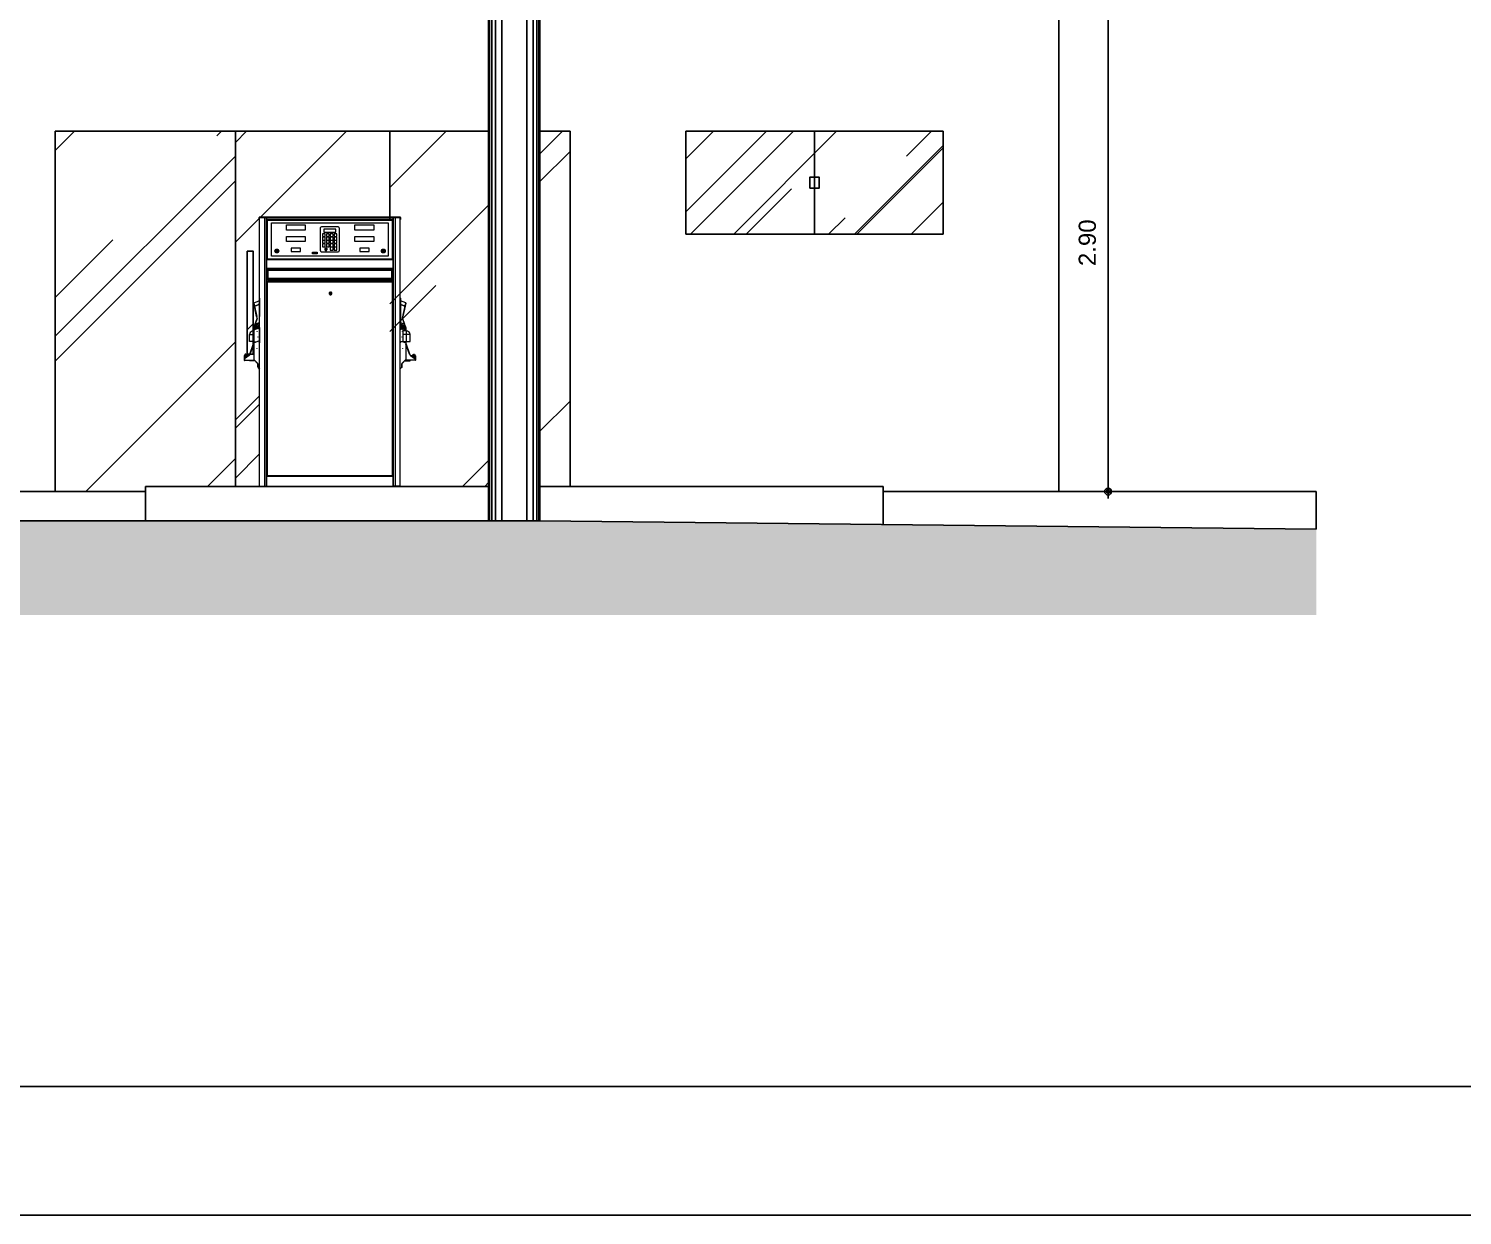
# Model space of a CAD drawing. Header units: millimetres. Extents: x 1111 to 1333, y -447 to -319.
# Drawn here: x 1209.1 to 1217.45, y -447 to -440.09 of the extents above; entities that cross this region are included whole.
import ezdxf

# ---------------------------------------------------------------- set-up
doc = ezdxf.new("R2010")
doc.units = ezdxf.units.MM
doc.header["$PDMODE"] = 35
for name, color, linetype in [('ARQ-ALVENARIA', 4, 'Continuous'), ('ARQ-ESTRUTURA', 6, 'Continuous'), ('ARQ-HACHURA', 253, 'Continuous'), ('ARQ-PENA-01', 1, 'Continuous'), ('ARQ-PENA-02', 2, 'Continuous'), ('ARQ-PENA-03', 3, 'Continuous'), ('ARQ-PENA-FINA-CINZA', 8, 'Continuous'), ('ARQ-TEXTO4', 4, 'Continuous'), ('CERCAD-1', 1, 'Continuous'), ('CERCAD-2', 7, 'Continuous'), ('COTAS', 1, 'Continuous')]:
    doc.layers.add(name, color=color, linetype=linetype)
doc.styles.add('CARIMBO_DADOS', font='arial.ttf', dxfattribs={"height": 0.1})
doc.dimstyles.new('COTAS_EXTERNAS', dxfattribs={"dimtxt": 0.1, "dimasz": 0.01, "dimexe": 0, "dimexo": 0, "dimgap": 0.07, "dimtad": 1, "dimzin": 5, "dimdsep": 46, "dimtxsty": 'CARIMBO_DADOS', "dimblk1": 'CIRCULOS', "dimblk2": 'CIRCULOS', "dimsah": 1, "dimcen": 0, "dimse1": 1, "dimse2": 1, "dimclrd": 8, "dimclre": 8, "dimclrt": 230, "dimadec": 0, "dimazin": 0, "dimtfac": 100, "dimtix": 1, "dimtmove": 2, "dimatfit": 3, "dimldrblk": 'CIRCULOS', "dimfxl": 0, "dimtolj": 1, "dimtzin": 5, "dimarcsym": 0})

# ---------------------------------------------------------------- blocks, each defined once
blk = doc.blocks.new('BOMBA FRONTAL')
at = {"layer": 'ARQ-TEXTO4', "lineweight": 5}
for p, q in [((808.1669, 418.0364), (807.3446, 418.0364)), ((807.3446, 418.0364), (807.3446, 418.0348)), ((807.3446, 418.0348), (807.3858, 418.0348)), ((807.3446, 418.0342), (807.3452, 418.0348)), ((807.3446, 418.0251), (807.3446, 418.0342)), ((807.3462, 418.0342), (807.3446, 418.0342)), ((807.3462, 418.0251), (807.3446, 418.0251)), ((807.3446, 418.0251), (807.3462, 418.0235)), ((807.3452, 418.0348), (807.3462, 418.0342)), ((807.3462, 416.4684), (807.3462, 418.0348)), ((807.3746, 418.0364), (807.3746, 418.0348)), ((807.3762, 416.4689), (807.3762, 418.0348)), ((807.3848, 418.0364), (807.3848, 418.0342)), ((807.3848, 418.0342), (807.3858, 418.0342)), ((807.3853, 418.0348), (807.3853, 416.4689)), ((807.3858, 418.0348), (807.3858, 418.0235)), ((807.3858, 418.0342), (808.1257, 418.0342)), ((807.3858, 418.0251), (808.1257, 418.0251)), ((807.3858, 418.0235), (808.1257, 418.0235)), ((807.3858, 418.0235), (807.3858, 417.6777)), ((807.3858, 418.0139), (807.388, 418.0139)), ((807.388, 417.7971), (807.388, 418.0214)), ((807.388, 418.0214), (808.1235, 418.0214)), ((807.3901, 418.0235), (807.3901, 418.0214)), ((807.3901, 418.0214), (807.3901, 417.7923)), ((807.3901, 418.0193), (808.1214, 418.0193)), ((807.3939, 418.0235), (807.3939, 418.0214)), ((807.4105, 418.0235), (807.4105, 418.0214)), ((807.411, 418.0214), (807.411, 418.0235)), ((808.1005, 418.023), (807.411, 418.023)), ((807.4164, 418.0032), (808.0962, 418.0032)), ((807.4164, 417.8099), (807.4164, 418.0032)), ((808.0962, 418.0032), (808.0962, 417.8099)), ((808.1005, 418.0214), (808.1005, 418.0235)), ((808.101, 418.0214), (808.101, 418.0235)), ((808.1176, 418.0214), (808.1176, 418.0235)), ((808.1214, 417.7923), (808.1214, 418.0214)), ((808.1219, 418.0214), (808.1219, 418.0235)), ((808.1235, 418.0214), (808.1235, 417.7971)), ((808.1257, 416.4673), (808.1257, 418.0348)), ((808.1257, 418.0348), (808.1267, 418.0348)), ((808.1257, 418.0342), (808.1267, 418.0342)), ((808.1262, 416.4689), (808.1262, 418.0342)), ((808.1267, 418.0342), (808.1267, 418.0364)), ((808.1267, 418.0348), (808.1669, 418.0348)), ((808.1358, 418.0348), (808.1358, 416.4689)), ((808.1369, 418.0364), (808.1369, 418.0348)), ((808.1664, 418.0348), (808.1658, 418.0342)), ((808.1658, 416.4684), (808.1658, 418.0348)), ((808.1658, 418.0342), (808.1669, 418.0342)), ((808.1658, 418.0235), (808.1669, 418.0251)), ((808.1669, 418.0251), (808.1658, 418.0251)), ((808.1669, 418.0219), (808.1658, 418.0219)), ((808.1669, 418.0342), (808.1664, 418.0348)), ((808.1669, 418.0348), (808.1669, 418.0364)), ((808.1669, 418.0342), (808.1669, 418.0219)), ((808.0962, 417.8099), (807.4164, 417.8099)), ((807.441, 417.8415), (807.4404, 417.8405)), ((807.4404, 417.8405), (807.4404, 417.8367)), ((807.4404, 417.8367), (807.441, 417.8356)), ((807.4415, 417.8426), (807.441, 417.8415)), ((807.441, 417.8356), (807.442, 417.8346)), ((807.4426, 417.8437), (807.4415, 417.8426)), ((807.442, 417.8367), (807.4442, 417.8405)), ((807.4517, 417.8367), (807.442, 417.8367)), ((807.442, 417.8346), (807.4426, 417.834)), ((807.4431, 417.8447), (807.4426, 417.8437)), ((807.4426, 417.834), (807.4437, 417.8335)), ((807.4442, 417.8453), (807.4431, 417.8447)), ((807.4437, 417.8335), (807.4453, 417.833)), ((807.4458, 417.8453), (807.4442, 417.8453)), ((807.4442, 417.8405), (807.4469, 417.8442)), ((807.4453, 417.833), (807.4463, 417.8324)), ((807.4469, 417.8458), (807.4458, 417.8453)), ((807.4463, 417.8324), (807.4474, 417.8324)), ((807.4479, 417.8453), (807.4469, 417.8458)), ((807.4469, 417.8442), (807.4495, 417.8405)), ((807.4474, 417.8324), (807.4485, 417.833)), ((807.449, 417.8453), (807.4479, 417.8453)), ((807.4485, 417.833), (807.4501, 417.8335)), ((807.4506, 417.8447), (807.449, 417.8453)), ((807.4495, 417.8405), (807.4517, 417.8367)), ((807.4501, 417.8335), (807.4506, 417.834)), ((807.4511, 417.8437), (807.4506, 417.8447)), ((807.4506, 417.834), (807.4517, 417.8346)), ((807.4522, 417.8426), (807.4511, 417.8437)), ((807.4517, 417.8346), (807.4528, 417.8356)), ((807.4528, 417.8415), (807.4522, 417.8426)), ((807.4533, 417.8405), (807.4528, 417.8415)), ((807.4528, 417.8367), (807.4533, 417.8383)), ((807.4528, 417.8356), (807.4528, 417.8367)), ((807.4533, 417.8383), (807.4533, 417.8405)), ((808.0614, 417.8415), (808.0609, 417.8405)), ((808.0609, 417.8405), (808.0609, 417.8383)), ((808.0609, 417.8383), (808.0614, 417.8367)), ((808.062, 417.8426), (808.0614, 417.8415)), ((808.0614, 417.8367), (808.062, 417.8356)), ((808.063, 417.8437), (808.062, 417.8426)), ((808.062, 417.8356), (808.0625, 417.8346)), ((808.0625, 417.8367), (808.0646, 417.8405)), ((808.0721, 417.8367), (808.0625, 417.8367)), ((808.0625, 417.8346), (808.0636, 417.834)), ((808.0636, 417.8447), (808.063, 417.8437)), ((808.0652, 417.8453), (808.0636, 417.8447)), ((808.0636, 417.834), (808.0641, 417.8335)), ((808.0641, 417.8335), (808.0657, 417.833)), ((808.0646, 417.8405), (808.0673, 417.8442)), ((808.0662, 417.8453), (808.0652, 417.8453)), ((808.0657, 417.833), (808.0668, 417.8324)), ((808.0673, 417.8458), (808.0662, 417.8453)), ((808.0668, 417.8324), (808.0679, 417.8324)), ((808.0684, 417.8453), (808.0673, 417.8458)), ((808.0673, 417.8442), (808.07, 417.8405)), ((808.0679, 417.8324), (808.0695, 417.833)), ((808.07, 417.8453), (808.0684, 417.8453)), ((808.0695, 417.833), (808.0705, 417.8335)), ((808.0711, 417.8447), (808.07, 417.8453)), ((808.07, 417.8405), (808.0721, 417.8367)), ((808.0705, 417.8335), (808.0716, 417.834)), ((808.0716, 417.8437), (808.0711, 417.8447)), ((808.0727, 417.8426), (808.0716, 417.8437)), ((808.0716, 417.834), (808.0721, 417.8346)), ((808.0721, 417.8346), (808.0732, 417.8356)), ((808.0732, 417.8415), (808.0727, 417.8426)), ((808.0737, 417.8405), (808.0732, 417.8415)), ((808.0732, 417.8356), (808.0737, 417.8367)), ((808.0737, 417.8367), (808.0737, 417.8405)), ((807.388, 417.7987), (807.3858, 417.7987)), ((807.388, 417.7939), (807.3858, 417.7939)), ((808.1257, 417.7901), (807.3858, 417.7901)), ((808.1257, 417.788), (807.3858, 417.788)), ((807.3858, 417.7382), (808.1257, 417.7382)), ((807.3858, 417.7361), (808.1257, 417.7361)), ((807.3949, 417.7291), (807.3858, 417.7291)), ((807.388, 417.7923), (807.388, 417.795)), ((808.1235, 417.7923), (807.388, 417.7923)), ((807.3901, 417.7944), (808.1214, 417.7944)), ((807.3901, 417.7923), (807.3901, 417.7901)), ((807.3901, 417.7361), (807.3901, 417.7291)), ((807.3917, 417.7291), (807.3917, 417.6777)), ((807.3939, 417.7923), (807.3939, 417.7901)), ((807.3939, 417.7361), (807.3939, 417.6713)), ((807.3949, 417.7361), (807.3949, 417.6799)), ((808.1166, 417.7302), (807.3949, 417.7302)), ((807.3949, 417.728), (808.1166, 417.728)), ((807.3949, 417.727), (808.1166, 417.727)), ((807.4105, 417.7923), (807.4105, 417.7901)), ((807.411, 417.7901), (807.411, 417.7923)), ((808.1005, 417.7923), (808.1005, 417.7901)), ((808.101, 417.7901), (808.101, 417.7923)), ((808.1166, 417.7361), (808.1166, 417.727)), ((808.1166, 417.7291), (808.1257, 417.7291)), ((808.1166, 417.727), (808.1166, 417.6713)), ((808.1176, 417.7901), (808.1176, 417.7923)), ((808.1176, 417.6713), (808.1176, 417.7361)), ((808.1198, 417.6777), (808.1198, 417.7291)), ((808.1219, 417.7901), (808.1219, 417.7923)), ((808.1219, 417.7291), (808.1219, 417.7361)), ((808.1235, 417.7987), (808.1257, 417.7987)), ((808.1235, 417.795), (808.1235, 417.7923)), ((808.1235, 417.7939), (808.1257, 417.7939)), ((807.3858, 417.6777), (807.3858, 416.4673)), ((807.3949, 417.6777), (807.3858, 417.6777)), ((807.3949, 417.6713), (807.3858, 417.6713)), ((808.1257, 417.6702), (807.3858, 417.6702)), ((808.1257, 417.6611), (807.3858, 417.6611)), ((807.3858, 417.6611), (808.1257, 417.6611)), ((807.388, 416.5273), (807.388, 417.659)), ((807.388, 417.659), (808.1235, 417.659)), ((807.3901, 417.6777), (807.3901, 417.6713)), ((807.3901, 417.6611), (807.3901, 417.659)), ((807.3901, 417.659), (807.3901, 416.5273)), ((808.1214, 417.6568), (807.3901, 417.6568)), ((807.3939, 417.6611), (807.3939, 417.659)), ((807.3949, 417.6799), (807.3949, 417.6713)), ((807.3949, 417.6799), (808.1166, 417.6799)), ((808.1166, 417.6793), (807.3949, 417.6793)), ((808.1166, 417.6766), (807.3949, 417.6766)), ((807.3949, 417.6713), (808.1166, 417.6713)), ((807.4105, 417.6611), (807.4105, 417.659)), ((807.411, 417.659), (807.411, 417.6611)), ((808.1005, 417.6611), (808.1005, 417.659)), ((808.101, 417.659), (808.101, 417.6611)), ((808.1166, 417.6777), (808.1257, 417.6777)), ((808.1166, 417.6713), (808.1257, 417.6713)), ((808.1176, 417.659), (808.1176, 417.6611)), ((808.1214, 416.5273), (808.1214, 417.659)), ((808.1219, 417.6713), (808.1219, 417.6777)), ((808.1219, 417.659), (808.1219, 417.6611)), ((808.1235, 417.659), (808.1235, 416.5273)), ((807.3441, 417.5637), (807.3446, 417.5642)), ((807.3446, 417.5642), (807.3441, 417.5637)), ((807.3441, 417.5637), (807.3441, 417.386)), ((807.3446, 417.5648), (807.3468, 417.5653)), ((807.3468, 417.5653), (807.3446, 417.5648)), ((807.3446, 417.5642), (807.3446, 417.5648)), ((807.3446, 417.5648), (807.3446, 417.5642)), ((807.3452, 417.3935), (807.3452, 417.5648)), ((807.3452, 417.5648), (807.3452, 417.4582)), ((807.7525, 417.5958), (807.752, 417.5942)), ((807.752, 417.5942), (807.752, 417.5899)), ((807.752, 417.5899), (807.7531, 417.5883)), ((807.7531, 417.5969), (807.7525, 417.5958)), ((807.7541, 417.598), (807.7531, 417.5969)), ((807.7531, 417.5883), (807.7536, 417.5872)), ((807.7536, 417.5872), (807.7547, 417.5862)), ((807.7552, 417.599), (807.7541, 417.598)), ((807.7547, 417.5947), (807.7541, 417.5937)), ((807.7541, 417.5937), (807.7541, 417.5905)), ((807.7541, 417.5905), (807.7547, 417.5894)), ((807.7552, 417.5958), (807.7547, 417.5947)), ((807.7547, 417.5894), (807.7552, 417.5889)), ((807.7547, 417.5862), (807.7563, 417.5851)), ((807.7568, 417.6001), (807.7552, 417.599)), ((807.7558, 417.5963), (807.7552, 417.5958)), ((807.7552, 417.5889), (807.7563, 417.5878)), ((807.7568, 417.5974), (807.7558, 417.5963)), ((807.7558, 417.5937), (807.7638, 417.5937)), ((807.76, 417.5894), (807.7558, 417.5937)), ((807.7563, 417.5878), (807.7574, 417.5872)), ((807.7563, 417.5851), (807.7574, 417.5846)), ((807.7584, 417.6001), (807.7568, 417.6001)), ((807.7579, 417.598), (807.7568, 417.5974)), ((807.7574, 417.5872), (807.7584, 417.5867)), ((807.7574, 417.5846), (807.7622, 417.5846)), ((807.76, 417.598), (807.7579, 417.598)), ((807.76, 417.6006), (807.7584, 417.6001)), ((807.7584, 417.5867), (807.7616, 417.5867)), ((807.7611, 417.6001), (807.76, 417.6006)), ((807.7622, 417.598), (807.76, 417.598)), ((807.7638, 417.5937), (807.76, 417.5894)), ((807.7627, 417.6001), (807.7611, 417.6001)), ((807.7616, 417.5867), (807.7627, 417.5872)), ((807.7627, 417.5974), (807.7622, 417.598)), ((807.7622, 417.5846), (807.7632, 417.5851)), ((807.7643, 417.599), (807.7627, 417.6001)), ((807.7638, 417.5963), (807.7627, 417.5974)), ((807.7627, 417.5872), (807.7632, 417.5878)), ((807.7632, 417.5878), (807.7643, 417.5889)), ((807.7632, 417.5851), (807.7649, 417.5862)), ((807.7643, 417.5958), (807.7638, 417.5963)), ((807.7654, 417.598), (807.7643, 417.599)), ((807.7649, 417.5947), (807.7643, 417.5958)), ((807.7643, 417.5889), (807.7649, 417.5894)), ((807.7654, 417.5937), (807.7649, 417.5947)), ((807.7649, 417.5894), (807.7654, 417.5905)), ((807.7649, 417.5862), (807.7659, 417.5872)), ((807.7665, 417.5969), (807.7654, 417.598)), ((807.7654, 417.5905), (807.7654, 417.5937)), ((807.7659, 417.5872), (807.767, 417.5883)), ((807.767, 417.5958), (807.7665, 417.5969)), ((807.7675, 417.5942), (807.767, 417.5958)), ((807.767, 417.5883), (807.7675, 417.5899)), ((807.7681, 417.5926), (807.7675, 417.5942)), ((807.7675, 417.591), (807.7681, 417.5926)), ((807.7675, 417.5899), (807.7675, 417.591)), ((808.1669, 417.5648), (808.1647, 417.5653)), ((808.1647, 417.5653), (808.1669, 417.5648)), ((808.1664, 417.5648), (808.1664, 417.4582)), ((808.1674, 417.5642), (808.1669, 417.5648)), ((808.1669, 417.5648), (808.1674, 417.5642)), ((808.1669, 417.3935), (808.1669, 417.5648)), ((808.1674, 417.5637), (808.1674, 417.5642)), ((808.1674, 417.5642), (808.1674, 417.5637)), ((808.1674, 417.5637), (808.1674, 417.386)), ((807.3125, 417.5364), (807.3125, 417.5369)), ((807.3125, 417.5369), (807.313, 417.5369)), ((807.3125, 417.5364), (807.3125, 417.5369)), ((807.3125, 417.5369), (807.313, 417.5369)), ((807.3291, 417.4582), (807.3125, 417.5364)), ((807.3318, 417.447), (807.3125, 417.5364)), ((807.313, 417.5369), (807.3441, 417.5492)), ((807.313, 417.5369), (807.3435, 417.5487)), ((807.313, 417.5364), (807.313, 417.5369)), ((807.313, 417.5369), (807.313, 417.5364)), ((807.3136, 417.5353), (807.313, 417.5364)), ((807.313, 417.5364), (807.3136, 417.5353)), ((807.3136, 417.5342), (807.3136, 417.5353)), ((807.3136, 417.5353), (807.3136, 417.5342)), ((807.3173, 417.5171), (807.3136, 417.5342)), ((807.3136, 417.5342), (807.3173, 417.5171)), ((807.3173, 417.5166), (807.3168, 417.5166)), ((807.3168, 417.5166), (807.3173, 417.5166)), ((807.3173, 417.5171), (807.3435, 417.5268)), ((807.3435, 417.5268), (807.3173, 417.5171)), ((807.3323, 417.447), (807.3173, 417.5171)), ((807.3173, 417.5171), (807.3173, 417.5166)), ((807.3173, 417.5166), (807.3173, 417.5171)), ((807.3173, 417.5171), (807.3302, 417.4582)), ((807.3435, 417.5337), (807.343, 417.5337)), ((807.343, 417.5337), (807.343, 417.5332)), ((807.343, 417.5332), (807.343, 417.5241)), ((807.343, 417.5241), (807.343, 417.5235)), ((807.343, 417.5235), (807.3435, 417.5235)), ((807.3441, 417.5492), (807.3435, 417.5268)), ((807.3441, 417.5492), (807.3435, 417.5487)), ((807.3435, 417.5487), (807.3435, 417.5268)), ((807.3468, 417.5337), (807.3435, 417.5337)), ((807.3435, 417.5268), (807.3435, 417.4582)), ((807.3435, 417.5268), (807.3441, 417.5268)), ((807.3441, 417.5268), (807.3435, 417.5268)), ((807.3435, 417.5268), (807.3435, 417.4213)), ((807.3435, 417.5235), (807.3468, 417.5235)), ((807.3441, 417.5492), (807.3441, 417.5498)), ((807.3441, 417.5498), (807.3441, 417.5492)), ((807.3441, 417.5321), (807.3441, 417.5326)), ((807.3441, 417.5326), (807.3446, 417.5326)), ((807.3441, 417.5251), (807.3441, 417.5321)), ((807.3441, 417.5246), (807.3441, 417.5251)), ((807.3446, 417.5246), (807.3441, 417.5246)), ((807.3446, 417.5326), (807.3468, 417.5326)), ((807.3468, 417.5246), (807.3446, 417.5246)), ((808.1647, 417.5337), (808.168, 417.5337)), ((808.1674, 417.5326), (808.1647, 417.5326)), ((808.1647, 417.5246), (808.1674, 417.5246)), ((808.168, 417.5235), (808.1647, 417.5235)), ((808.1674, 417.5492), (808.1674, 417.5498)), ((808.1674, 417.5498), (808.1674, 417.5492)), ((808.168, 417.5487), (808.1674, 417.5492)), ((808.1674, 417.5492), (808.168, 417.5492)), ((808.1674, 417.5321), (808.1674, 417.5326)), ((808.1674, 417.5251), (808.1674, 417.5321)), ((808.168, 417.5268), (808.1674, 417.5268)), ((808.1674, 417.5268), (808.168, 417.5268)), ((808.1674, 417.5246), (808.1674, 417.5251)), ((808.1985, 417.5369), (808.168, 417.5492)), ((808.168, 417.5492), (808.168, 417.5268)), ((808.1985, 417.5369), (808.168, 417.5487)), ((808.168, 417.5268), (808.168, 417.5487)), ((808.168, 417.5337), (808.1685, 417.5337)), ((808.168, 417.5268), (808.168, 417.4582)), ((808.1942, 417.5171), (808.168, 417.5268)), ((808.168, 417.5268), (808.1942, 417.5171)), ((808.168, 417.4213), (808.168, 417.5268)), ((808.1685, 417.5235), (808.168, 417.5235)), ((808.1685, 417.5337), (808.1685, 417.5332)), ((808.1685, 417.5332), (808.1685, 417.5241)), ((808.1685, 417.5241), (808.1685, 417.5235)), ((808.1792, 417.447), (808.1942, 417.5171)), ((808.1797, 417.447), (808.199, 417.5364)), ((808.1942, 417.5171), (808.1819, 417.4582)), ((808.1824, 417.4582), (808.199, 417.5364)), ((808.1942, 417.5171), (808.1979, 417.5342)), ((808.1979, 417.5342), (808.1942, 417.5171)), ((808.1942, 417.5171), (808.1942, 417.5166)), ((808.1942, 417.5166), (808.1942, 417.5171)), ((808.1942, 417.5166), (808.1947, 417.5166)), ((808.1947, 417.5166), (808.1942, 417.5166)), ((808.1979, 417.5353), (808.1985, 417.5364)), ((808.1985, 417.5364), (808.1979, 417.5353)), ((808.1979, 417.5342), (808.1979, 417.5353)), ((808.1979, 417.5353), (808.1979, 417.5342)), ((808.1985, 417.5364), (808.1985, 417.5369)), ((808.199, 417.5369), (808.1985, 417.5369)), ((808.199, 417.5369), (808.1985, 417.5369)), ((808.1985, 417.5369), (808.1985, 417.5364)), ((808.199, 417.5364), (808.199, 417.5369)), ((808.199, 417.5364), (808.199, 417.5369)), ((807.312, 417.3924), (807.3318, 417.4465)), ((807.3435, 417.4036), (807.313, 417.3919)), ((807.313, 417.3854), (807.3435, 417.3972)), ((807.3141, 417.3967), (807.3435, 417.4079)), ((807.3168, 417.4036), (807.3141, 417.3967)), ((807.3435, 417.4138), (807.3168, 417.4036)), ((807.3195, 417.4117), (807.3168, 417.4036)), ((807.3195, 417.4122), (807.3195, 417.4127)), ((807.3195, 417.4127), (807.32, 417.4127)), ((807.32, 417.4127), (807.3195, 417.4122)), ((807.3195, 417.4122), (807.3195, 417.4117)), ((807.3435, 417.4213), (807.32, 417.4127)), ((807.3205, 417.4133), (807.32, 417.4138)), ((807.32, 417.4127), (807.3205, 417.4133)), ((807.32, 417.4127), (807.3205, 417.4127)), ((807.3323, 417.4465), (807.3205, 417.4133)), ((807.3205, 417.4133), (807.3435, 417.4213)), ((807.3323, 417.447), (807.3318, 417.447)), ((807.3318, 417.4465), (807.3318, 417.447)), ((807.3318, 417.4465), (807.3323, 417.4465)), ((807.3323, 417.4465), (807.3323, 417.447)), ((807.343, 417.3929), (807.3435, 417.3929)), ((807.3435, 417.3929), (807.343, 417.3929)), ((807.343, 417.3929), (807.3435, 417.3929)), ((807.3435, 417.4213), (807.3435, 417.4138)), ((807.3435, 417.4079), (807.3435, 417.4138)), ((807.3435, 417.4138), (807.3441, 417.4138)), ((807.3435, 417.4036), (807.3435, 417.4079)), ((807.3435, 417.4079), (807.3441, 417.4079)), ((807.3435, 417.3972), (807.3435, 417.4036)), ((807.3441, 417.4031), (807.3435, 417.4036)), ((807.3435, 417.3919), (807.3435, 417.3972)), ((807.3435, 417.3972), (807.3441, 417.3967)), ((807.3441, 417.3929), (807.3435, 417.3929)), ((807.3435, 417.3929), (807.3441, 417.3929)), ((807.3435, 417.3929), (807.3441, 417.3929)), ((807.3441, 417.3929), (807.3435, 417.3929)), ((807.3435, 417.3929), (807.3441, 417.3929)), ((807.3441, 417.3961), (807.3468, 417.3961)), ((807.3441, 417.394), (807.3441, 417.3935)), ((807.3441, 417.3935), (807.3452, 417.3935)), ((807.3468, 417.3929), (807.3452, 417.3935)), ((807.3452, 417.3935), (807.3452, 417.3801)), ((808.1674, 417.3961), (808.1647, 417.3961)), ((808.1647, 417.3929), (808.1669, 417.3935)), ((808.1674, 417.3935), (808.1669, 417.3935)), ((808.1669, 417.3935), (808.1669, 417.3801)), ((808.168, 417.4138), (808.1674, 417.4138)), ((808.168, 417.4079), (808.1674, 417.4079)), ((808.1674, 417.4031), (808.168, 417.4036)), ((808.1674, 417.3967), (808.1685, 417.3972)), ((808.1674, 417.394), (808.1674, 417.3935)), ((808.1915, 417.4127), (808.168, 417.4213)), ((808.191, 417.4133), (808.168, 417.4213)), ((808.168, 417.4213), (808.168, 417.4138)), ((808.168, 417.4138), (808.1947, 417.4036)), ((808.168, 417.4079), (808.168, 417.4138)), ((808.1974, 417.3967), (808.168, 417.4079)), ((808.168, 417.4036), (808.168, 417.4079)), ((808.1685, 417.3972), (808.168, 417.4036)), ((808.168, 417.4036), (808.199, 417.3919)), ((808.1685, 417.3972), (808.168, 417.3919)), ((808.1685, 417.3929), (808.168, 417.3929)), ((808.168, 417.3929), (808.1685, 417.3929)), ((808.1685, 417.3929), (808.168, 417.3929)), ((808.168, 417.3929), (808.1685, 417.3929)), ((808.168, 417.3929), (808.1685, 417.3929)), ((808.1685, 417.3929), (808.168, 417.3929)), ((808.168, 417.3929), (808.1685, 417.3929)), ((808.1685, 417.3929), (808.168, 417.3929)), ((808.1985, 417.3854), (808.1685, 417.3972)), ((808.1685, 417.3929), (808.169, 417.3929)), ((808.1792, 417.4465), (808.1792, 417.447)), ((808.1792, 417.447), (808.1797, 417.447)), ((808.1797, 417.4465), (808.1792, 417.4465)), ((808.1792, 417.4465), (808.191, 417.4133)), ((808.1797, 417.447), (808.1797, 417.4465)), ((808.1995, 417.3924), (808.1797, 417.4465)), ((808.191, 417.4133), (808.1915, 417.4138)), ((808.1915, 417.4127), (808.191, 417.4133)), ((808.1915, 417.4138), (808.192, 417.4138)), ((808.192, 417.4127), (808.1915, 417.4127)), ((808.192, 417.4127), (808.1915, 417.4127)), ((808.192, 417.4122), (808.192, 417.4127)), ((808.192, 417.4117), (808.192, 417.4127)), ((808.192, 417.4127), (808.1926, 417.4127)), ((808.1947, 417.4036), (808.192, 417.4117)), ((808.1947, 417.4036), (808.1974, 417.3967)), ((807.2889, 417.3587), (807.2879, 417.3517)), ((807.2879, 417.3126), (807.2879, 417.3517)), ((807.2879, 417.3517), (807.312, 417.3517)), ((807.312, 417.3126), (807.2879, 417.3126)), ((807.2922, 417.3645), (807.2889, 417.3587)), ((807.2964, 417.3688), (807.2922, 417.3645)), ((807.3023, 417.372), (807.2964, 417.3688)), ((807.3087, 417.3731), (807.3023, 417.372)), ((807.3087, 417.3126), (807.3087, 417.3731)), ((807.3087, 417.3731), (807.312, 417.3731)), ((807.312, 417.3731), (807.312, 417.2066)), ((807.3125, 417.3795), (807.3435, 417.3919)), ((807.3125, 417.3731), (807.3125, 417.2066)), ((807.3125, 417.3035), (807.3462, 417.3174)), ((807.313, 417.3094), (807.3205, 417.3126)), ((807.3323, 417.3715), (807.3318, 417.3715)), ((807.3318, 417.3715), (807.3318, 417.371)), ((807.3318, 417.371), (807.3318, 417.3704)), ((807.3318, 417.371), (807.3323, 417.371)), ((807.3318, 417.3704), (807.3323, 417.3704)), ((807.3323, 417.3704), (807.3323, 417.3715)), ((807.3366, 417.3389), (807.3361, 417.3389)), ((807.3361, 417.3389), (807.3361, 417.3383)), ((807.3361, 417.3383), (807.3361, 417.3378)), ((807.3361, 417.3378), (807.3366, 417.3378)), ((807.3366, 417.3378), (807.3366, 417.3389)), ((807.3435, 417.386), (807.3435, 417.3919)), ((807.3435, 417.3919), (807.3441, 417.3919)), ((807.3441, 417.386), (807.3435, 417.386)), ((807.3435, 417.386), (807.3452, 417.3801)), ((807.3435, 417.3126), (807.3435, 417.3105)), ((807.3435, 417.3105), (807.3441, 417.3105)), ((807.3435, 417.3105), (807.3452, 417.3041)), ((807.3441, 417.3105), (807.3441, 417.3126)), ((807.3452, 417.3801), (807.3446, 417.386)), ((807.3452, 417.3041), (807.3446, 417.3099)), ((807.3452, 417.3801), (807.3468, 417.3801)), ((807.3452, 417.3126), (807.3452, 417.3041)), ((807.3468, 417.3828), (807.3468, 417.3126)), ((808.1835, 417.3828), (808.1647, 417.3828)), ((808.1647, 417.3828), (808.1647, 417.3126)), ((808.1669, 417.3801), (808.1647, 417.3801)), ((808.1647, 417.3126), (808.2236, 417.3126)), ((808.168, 417.386), (808.1664, 417.3801)), ((808.1664, 417.3126), (808.1664, 417.3041)), ((808.168, 417.3105), (808.1664, 417.3041)), ((808.1664, 417.3041), (808.1669, 417.3099)), ((808.1669, 417.3801), (808.1669, 417.386)), ((808.168, 417.3919), (808.1674, 417.3919)), ((808.1674, 417.386), (808.168, 417.386)), ((808.1674, 417.3105), (808.1674, 417.3126)), ((808.168, 417.3105), (808.1674, 417.3105)), ((808.168, 417.386), (808.168, 417.3919)), ((808.168, 417.3919), (808.199, 417.3795)), ((808.168, 417.3126), (808.168, 417.3105)), ((808.1749, 417.3389), (808.1755, 417.3389)), ((808.1749, 417.3378), (808.1749, 417.3389)), ((808.1755, 417.3378), (808.1749, 417.3378)), ((808.1755, 417.3389), (808.176, 417.3383)), ((808.176, 417.3383), (808.1755, 417.3378)), ((808.1771, 417.3126), (808.199, 417.3035)), ((808.1792, 417.3715), (808.1797, 417.3715)), ((808.1792, 417.3704), (808.1792, 417.3715)), ((808.1797, 417.3704), (808.1792, 417.3704)), ((808.1797, 417.3715), (808.1797, 417.371)), ((808.1797, 417.371), (808.1797, 417.3704)), ((808.1797, 417.371), (808.1803, 417.371)), ((808.1835, 417.3126), (808.1835, 417.3828)), ((808.2028, 417.3731), (808.1835, 417.3731)), ((808.2236, 417.3517), (808.1835, 417.3517)), ((808.191, 417.3126), (808.1985, 417.3094)), ((808.199, 417.3126), (808.199, 417.2066)), ((808.1995, 417.3126), (808.1995, 417.2066)), ((808.2092, 417.372), (808.2028, 417.3731)), ((808.2028, 417.3126), (808.2028, 417.3731)), ((808.2151, 417.3688), (808.2092, 417.372)), ((808.2199, 417.3645), (808.2151, 417.3688)), ((808.2226, 417.3587), (808.2199, 417.3645)), ((808.2236, 417.3517), (808.2226, 417.3587)), ((808.2236, 417.3126), (808.2236, 417.3517)), ((807.2579, 417.2318), (807.2574, 417.2286)), ((807.2574, 417.2286), (807.2574, 417.2029)), ((807.2584, 417.2286), (807.2574, 417.2286)), ((807.26, 417.235), (807.2579, 417.2318)), ((807.2857, 417.2318), (807.2579, 417.212)), ((807.2595, 417.2318), (807.2584, 417.2286)), ((807.2584, 417.2125), (807.2584, 417.2286)), ((807.2863, 417.2307), (807.259, 417.2104)), ((807.2616, 417.2345), (807.2595, 417.2318)), ((807.2627, 417.2371), (807.26, 417.235)), ((807.2654, 417.2361), (807.2616, 417.2345)), ((807.2632, 417.2313), (807.2622, 417.228)), ((807.2622, 417.228), (807.2632, 417.2254)), ((807.2665, 417.2377), (807.2627, 417.2371)), ((807.2665, 417.2329), (807.2632, 417.2313)), ((807.2632, 417.2254), (807.2665, 417.2238)), ((807.2691, 417.2355), (807.2654, 417.2361)), ((807.2702, 417.2366), (807.2665, 417.2377)), ((807.2697, 417.2313), (807.2665, 417.2329)), ((807.2665, 417.2238), (807.2697, 417.2254)), ((807.2718, 417.2339), (807.2691, 417.2355)), ((807.2707, 417.228), (807.2697, 417.2313)), ((807.2697, 417.2254), (807.2707, 417.228)), ((807.2729, 417.235), (807.2702, 417.2366)), ((807.2729, 417.235), (807.2718, 417.2339)), ((807.2718, 417.2339), (807.2788, 417.227)), ((807.2798, 417.228), (807.2729, 417.235)), ((807.2857, 417.2318), (807.2884, 417.2345)), ((807.2863, 417.2313), (807.2857, 417.2318)), ((807.2895, 417.2334), (807.2863, 417.2307)), ((807.2863, 417.2307), (807.2863, 417.2313)), ((807.2884, 417.2345), (807.29, 417.2377)), ((807.2905, 417.2371), (807.2895, 417.2334)), ((807.29, 417.2377), (807.3114, 417.2998)), ((807.29, 417.2377), (807.2916, 417.2377)), ((807.2916, 417.2377), (807.312, 417.2971)), ((807.3114, 417.2998), (807.312, 417.3025)), ((807.3114, 417.2998), (807.312, 417.2998)), ((807.3312, 417.273), (807.3312, 417.2719)), ((807.3312, 417.2698), (807.3312, 417.2682)), ((807.3452, 417.3041), (807.3468, 417.3041)), ((808.1664, 417.3041), (808.1647, 417.3041)), ((808.1803, 417.273), (808.1803, 417.2719)), ((808.1803, 417.2698), (808.1803, 417.2682)), ((808.1995, 417.3025), (808.2001, 417.2998)), ((808.2001, 417.2998), (808.1995, 417.2998)), ((808.2204, 417.2377), (808.1995, 417.2971)), ((808.2215, 417.2377), (808.2001, 417.2998)), ((808.2215, 417.2377), (808.2204, 417.2377)), ((808.221, 417.2371), (808.222, 417.2334)), ((808.2236, 417.2345), (808.2215, 417.2377)), ((808.222, 417.2334), (808.2252, 417.2307)), ((808.2263, 417.2318), (808.2236, 417.2345)), ((808.2252, 417.2313), (808.2258, 417.2318)), ((808.2252, 417.2307), (808.2252, 417.2313)), ((808.2252, 417.2307), (808.2531, 417.2104)), ((808.2258, 417.2318), (808.2263, 417.2318)), ((808.2263, 417.2318), (808.2536, 417.212)), ((808.2317, 417.228), (808.2386, 417.235)), ((808.2397, 417.2339), (808.2327, 417.227)), ((808.2386, 417.235), (808.2413, 417.2366)), ((808.2386, 417.235), (808.2397, 417.2339)), ((808.2429, 417.2355), (808.2397, 417.2339)), ((808.2418, 417.2313), (808.2408, 417.228)), ((808.2408, 417.228), (808.2418, 417.2254)), ((808.2413, 417.2366), (808.245, 417.2377)), ((808.245, 417.2329), (808.2418, 417.2313)), ((808.2418, 417.2254), (808.245, 417.2238)), ((808.2461, 417.2361), (808.2429, 417.2355)), ((808.245, 417.2377), (808.2488, 417.2371)), ((808.2483, 417.2313), (808.245, 417.2329)), ((808.245, 417.2238), (808.2483, 417.2254)), ((808.2499, 417.2345), (808.2461, 417.2361)), ((808.2493, 417.228), (808.2483, 417.2313)), ((808.2483, 417.2254), (808.2493, 417.228)), ((808.2488, 417.2371), (808.2515, 417.235)), ((808.252, 417.2318), (808.2499, 417.2345)), ((808.2515, 417.235), (808.2536, 417.2318)), ((808.2531, 417.2286), (808.252, 417.2318)), ((808.2531, 417.2125), (808.2531, 417.2286)), ((808.2531, 417.2286), (808.2547, 417.2286)), ((808.2536, 417.2318), (808.2547, 417.2286)), ((808.2547, 417.2286), (808.2547, 417.2029)), ((807.2574, 417.2104), (807.2579, 417.212)), ((807.259, 417.2104), (807.2574, 417.2104)), ((807.2574, 417.2029), (807.259, 417.2029)), ((807.2574, 417.2029), (807.2574, 417.2018)), ((807.2574, 417.2018), (807.2584, 417.2018)), ((807.2579, 417.212), (807.2579, 417.2114)), ((807.2579, 417.2114), (807.2584, 417.2109)), ((807.2584, 417.2109), (807.259, 417.2104)), ((807.2584, 417.2018), (807.3146, 417.2034)), ((807.259, 417.2018), (807.2584, 417.2018)), ((807.259, 417.2104), (807.259, 417.2029)), ((807.259, 417.2029), (807.313, 417.205)), ((807.259, 417.2029), (807.259, 417.2018)), ((807.2879, 417.1997), (807.2879, 417.2029)), ((807.3184, 417.1997), (807.2879, 417.1997)), ((807.312, 417.2066), (807.3125, 417.2066)), ((807.312, 417.2066), (807.312, 417.2061)), ((807.3125, 417.2061), (807.312, 417.2061)), ((807.312, 417.2061), (807.3125, 417.2061)), ((807.312, 417.2061), (807.3361, 417.1825)), ((807.3125, 417.2066), (807.3125, 417.2061)), ((807.3125, 417.2066), (807.3361, 417.1831)), ((807.3361, 417.182), (807.3361, 417.1643)), ((807.3361, 417.1643), (807.3366, 417.1643)), ((807.3361, 417.1643), (807.3371, 417.1606)), ((807.3366, 417.1643), (807.3366, 417.182)), ((807.3366, 417.1643), (807.3371, 417.1611)), ((807.3371, 417.1611), (807.3398, 417.159)), ((807.3371, 417.1606), (807.3393, 417.1574)), ((807.3393, 417.1574), (807.3398, 417.1579)), ((807.3393, 417.1574), (807.3468, 417.151)), ((807.3468, 417.151), (807.3393, 417.1574)), ((808.1722, 417.1574), (808.1647, 417.151)), ((808.1647, 417.151), (808.1722, 417.1574)), ((808.1744, 417.1611), (808.1717, 417.159)), ((808.1722, 417.1574), (808.1717, 417.1579)), ((808.1749, 417.1606), (808.1722, 417.1574)), ((808.1749, 417.1643), (808.1744, 417.1611)), ((808.1749, 417.1643), (808.1749, 417.182)), ((808.1755, 417.1643), (808.1749, 417.1643)), ((808.1755, 417.1643), (808.1749, 417.1606)), ((808.199, 417.2066), (808.1755, 417.1831)), ((808.1755, 417.182), (808.1755, 417.1643)), ((808.1995, 417.2061), (808.176, 417.1825)), ((808.1931, 417.1997), (808.2236, 417.1997)), ((808.2531, 417.2018), (808.1969, 417.2034)), ((808.2531, 417.2029), (808.1985, 417.205)), ((808.1995, 417.2066), (808.199, 417.2066)), ((808.199, 417.2066), (808.199, 417.2061)), ((808.199, 417.2061), (808.1995, 417.2061)), ((808.1995, 417.2066), (808.1995, 417.2061)), ((808.1995, 417.2061), (808.2001, 417.2061)), ((808.2236, 417.1997), (808.2236, 417.2029)), ((808.2536, 417.2114), (808.2531, 417.2109)), ((808.2531, 417.2109), (808.2531, 417.2104)), ((808.2531, 417.2104), (808.2547, 417.2104)), ((808.2531, 417.2104), (808.2531, 417.2029)), ((808.2547, 417.2029), (808.2531, 417.2029)), ((808.2531, 417.2029), (808.2531, 417.2018)), ((808.2531, 417.2018), (808.2541, 417.2018)), ((808.2547, 417.2104), (808.2536, 417.212)), ((808.2536, 417.212), (808.2536, 417.2114)), ((808.2541, 417.2018), (808.2547, 417.2029)), ((807.3858, 416.5273), (808.1214, 416.5273)), ((807.3858, 416.5262), (808.1257, 416.5262)), ((808.1214, 416.5294), (807.3901, 416.5294)), ((808.1214, 416.5273), (808.1257, 416.5273)), ((807.3462, 416.4689), (807.3858, 416.4689)), ((807.3468, 416.4673), (808.1647, 416.4673)), ((807.3853, 416.4689), (807.3853, 416.4673)), ((807.3858, 416.4684), (808.1257, 416.4684)), ((808.1658, 416.4689), (808.1257, 416.4689)), ((808.1262, 416.4673), (808.1262, 416.4689))]:
    blk.add_line(p, q, dxfattribs=at)
at = {"layer": 'ARQ-TEXTO4', "lineweight": 9}
for p, q in [((807.5025, 417.9909), (807.6128, 417.9909)), ((807.5025, 417.9614), (807.5025, 417.9909)), ((807.6128, 417.9909), (807.6128, 417.9614)), ((807.7022, 417.9754), (807.7049, 417.9796)), ((807.7049, 417.9796), (807.7092, 417.9818)), ((807.7092, 417.9818), (807.8023, 417.9818)), ((807.8023, 417.9818), (807.8066, 417.9796)), ((807.8066, 417.9796), (807.8088, 417.9754)), ((807.9024, 417.9909), (808.0132, 417.9909)), ((807.9024, 417.9614), (807.9024, 417.9909)), ((808.0132, 417.9909), (808.0132, 417.9614)), ((807.6128, 417.9614), (807.5025, 417.9614)), ((807.5025, 417.9229), (807.6128, 417.9229)), ((807.5025, 417.8935), (807.5025, 417.9229)), ((807.6128, 417.8935), (807.5025, 417.8935)), ((807.6128, 417.9229), (807.6128, 417.8935)), ((807.7022, 417.8399), (807.7022, 417.9754)), ((807.7295, 417.939), (807.7135, 417.939)), ((807.7135, 417.939), (807.7135, 417.9229)), ((807.7135, 417.9229), (807.7295, 417.9229)), ((807.7295, 417.9197), (807.7135, 417.9197)), ((807.7135, 417.9197), (807.7135, 417.9031)), ((807.7135, 417.9031), (807.7295, 417.9031)), ((807.7295, 417.8999), (807.7135, 417.8999)), ((807.7135, 417.8999), (807.7135, 417.8838)), ((807.7911, 417.9657), (807.7204, 417.9657)), ((807.7204, 417.9657), (807.7204, 417.9481)), ((807.7204, 417.9481), (807.7911, 417.9481)), ((807.7295, 417.9229), (807.7295, 417.939)), ((807.7295, 417.9031), (807.7295, 417.9197)), ((807.7295, 417.8838), (807.7295, 417.8999)), ((807.752, 417.939), (807.7359, 417.939)), ((807.7359, 417.939), (807.7359, 417.9229)), ((807.7359, 417.9229), (807.752, 417.9229)), ((807.752, 417.9197), (807.7359, 417.9197)), ((807.7359, 417.9197), (807.7359, 417.9031)), ((807.7359, 417.9031), (807.752, 417.9031)), ((807.752, 417.8999), (807.7359, 417.8999)), ((807.7359, 417.8999), (807.7359, 417.8838)), ((807.752, 417.9229), (807.752, 417.939)), ((807.752, 417.9031), (807.752, 417.9197)), ((807.752, 417.8838), (807.752, 417.8999)), ((807.7745, 417.939), (807.7584, 417.939)), ((807.7584, 417.939), (807.7584, 417.9229)), ((807.7584, 417.9229), (807.7745, 417.9229)), ((807.7745, 417.9197), (807.7584, 417.9197)), ((807.7584, 417.9197), (807.7584, 417.9031)), ((807.7584, 417.9031), (807.7745, 417.9031)), ((807.7745, 417.8999), (807.7584, 417.8999)), ((807.7584, 417.8999), (807.7584, 417.8838)), ((807.7745, 417.9229), (807.7745, 417.939)), ((807.7745, 417.9031), (807.7745, 417.9197)), ((807.7745, 417.8838), (807.7745, 417.8999)), ((807.797, 417.939), (807.7809, 417.939)), ((807.7809, 417.939), (807.7809, 417.9229)), ((807.7809, 417.9229), (807.797, 417.9229)), ((807.797, 417.9197), (807.7809, 417.9197)), ((807.7809, 417.9197), (807.7809, 417.9031)), ((807.7809, 417.9031), (807.797, 417.9031)), ((807.797, 417.8999), (807.7809, 417.8999)), ((807.7809, 417.8999), (807.7809, 417.8838)), ((807.7911, 417.9481), (807.7911, 417.9657)), ((807.797, 417.9229), (807.797, 417.939)), ((807.797, 417.9031), (807.797, 417.9197)), ((807.797, 417.8838), (807.797, 417.8999)), ((807.8088, 417.9754), (807.8093, 417.9743)), ((807.8093, 417.9743), (807.8093, 417.8399)), ((808.0132, 417.9614), (807.9024, 417.9614)), ((807.9024, 417.9229), (808.0132, 417.9229)), ((807.9024, 417.8935), (807.9024, 417.9229)), ((808.0132, 417.8935), (807.9024, 417.8935)), ((808.0132, 417.9229), (808.0132, 417.8935)), ((807.585, 417.8549), (807.5304, 417.8549)), ((807.5304, 417.8549), (807.5304, 417.8356)), ((807.5304, 417.8356), (807.585, 417.8356)), ((807.585, 417.8356), (807.585, 417.8549)), ((807.6551, 417.8319), (807.6824, 417.8319)), ((807.6551, 417.8228), (807.6551, 417.8319)), ((807.6824, 417.8228), (807.6551, 417.8228)), ((807.6824, 417.8319), (807.6824, 417.8228)), ((807.7028, 417.8372), (807.7022, 417.8399)), ((807.7054, 417.833), (807.7028, 417.8372)), ((807.7103, 417.8319), (807.7054, 417.833)), ((807.8013, 417.8319), (807.7103, 417.8319)), ((807.7135, 417.8838), (807.7295, 417.8838)), ((807.7295, 417.8806), (807.7135, 417.8806)), ((807.7135, 417.8806), (807.7135, 417.864)), ((807.7135, 417.864), (807.7295, 417.864)), ((807.7268, 417.8522), (807.7263, 417.8506)), ((807.7263, 417.8506), (807.7263, 417.848)), ((807.7263, 417.848), (807.7268, 417.8469)), ((807.7274, 417.8533), (807.7268, 417.8522)), ((807.7268, 417.8469), (807.7274, 417.8458)), ((807.7285, 417.8544), (807.7274, 417.8533)), ((807.7274, 417.8458), (807.7279, 417.8447)), ((807.7279, 417.8447), (807.729, 417.8437)), ((807.7295, 417.8549), (807.7285, 417.8544)), ((807.729, 417.8437), (807.7301, 417.8431)), ((807.7295, 417.864), (807.7295, 417.8806)), ((807.7306, 417.8554), (807.7295, 417.8549)), ((807.7306, 417.8501), (807.7301, 417.849)), ((807.7301, 417.849), (807.7301, 417.8485)), ((807.7301, 417.8485), (807.7306, 417.848)), ((807.7301, 417.8431), (807.7311, 417.8426)), ((807.7322, 417.856), (807.7306, 417.8554)), ((807.7306, 417.8517), (807.7311, 417.8522)), ((807.7311, 417.8512), (807.7306, 417.8517)), ((807.7311, 417.8512), (807.7306, 417.8506)), ((807.7306, 417.8506), (807.7306, 417.8501)), ((807.7306, 417.848), (807.7306, 417.8474)), ((807.7306, 417.8474), (807.7311, 417.8474)), ((807.7311, 417.8522), (807.7317, 417.8517)), ((807.7317, 417.8517), (807.7311, 417.8512)), ((807.7317, 417.8517), (807.7311, 417.8512)), ((807.7311, 417.8474), (807.7317, 417.8469)), ((807.7311, 417.8426), (807.7327, 417.8421)), ((807.7322, 417.8517), (807.7317, 417.8517)), ((807.7317, 417.8469), (807.7317, 417.8463)), ((807.7317, 417.8463), (807.7349, 417.8463)), ((807.7333, 417.856), (807.7322, 417.856)), ((807.7327, 417.8522), (807.7322, 417.8517)), ((807.7333, 417.8522), (807.7327, 417.8522)), ((807.7327, 417.8421), (807.7338, 417.8421)), ((807.7343, 417.856), (807.7333, 417.856)), ((807.7338, 417.8522), (807.7333, 417.8522)), ((807.7343, 417.8517), (807.7338, 417.8522)), ((807.7338, 417.8421), (807.7354, 417.8426)), ((807.7359, 417.8554), (807.7343, 417.856)), ((807.7349, 417.8517), (807.7343, 417.8517)), ((807.7354, 417.8512), (807.7349, 417.8517)), ((807.7349, 417.8469), (807.7354, 417.8474)), ((807.7349, 417.8463), (807.7349, 417.8469)), ((807.7359, 417.8506), (807.7354, 417.8512)), ((807.7354, 417.8474), (807.7359, 417.8474)), ((807.7354, 417.8426), (807.7365, 417.8431)), ((807.7359, 417.8838), (807.752, 417.8838)), ((807.752, 417.8806), (807.7359, 417.8806)), ((807.7359, 417.8806), (807.7359, 417.864)), ((807.7359, 417.864), (807.752, 417.864)), ((807.737, 417.8549), (807.7359, 417.8554)), ((807.7359, 417.8501), (807.7359, 417.8506)), ((807.7365, 417.849), (807.7359, 417.8501)), ((807.7359, 417.848), (807.7365, 417.8485)), ((807.7359, 417.8474), (807.7359, 417.848)), ((807.7365, 417.8485), (807.7365, 417.849)), ((807.7365, 417.8431), (807.7376, 417.8437)), ((807.7381, 417.8544), (807.737, 417.8549)), ((807.7376, 417.8437), (807.7386, 417.8447)), ((807.7392, 417.8533), (807.7381, 417.8544)), ((807.7386, 417.8447), (807.7392, 417.8458)), ((807.7397, 417.8522), (807.7392, 417.8533)), ((807.7392, 417.8458), (807.7397, 417.8469)), ((807.7402, 417.8506), (807.7397, 417.8522)), ((807.7397, 417.8469), (807.7402, 417.848)), ((807.7402, 417.848), (807.7402, 417.8506)), ((807.752, 417.864), (807.752, 417.8806)), ((807.7584, 417.8838), (807.7745, 417.8838)), ((807.7745, 417.8806), (807.7584, 417.8806)), ((807.7584, 417.8806), (807.7584, 417.864)), ((807.7584, 417.864), (807.7745, 417.864)), ((807.7745, 417.8608), (807.7584, 417.8608)), ((807.7584, 417.8608), (807.7584, 417.8447)), ((807.7584, 417.8447), (807.7745, 417.8447)), ((807.7745, 417.864), (807.7745, 417.8806)), ((807.7745, 417.8447), (807.7745, 417.8608)), ((807.7809, 417.8838), (807.797, 417.8838)), ((807.797, 417.8806), (807.7809, 417.8806)), ((807.7809, 417.8806), (807.7809, 417.864)), ((807.7809, 417.864), (807.797, 417.864)), ((807.797, 417.8608), (807.7809, 417.8608)), ((807.7809, 417.8608), (807.7809, 417.8447)), ((807.7809, 417.8447), (807.797, 417.8447)), ((807.797, 417.864), (807.797, 417.8806)), ((807.797, 417.8447), (807.797, 417.8608)), ((807.8061, 417.833), (807.8013, 417.8319)), ((807.8088, 417.8372), (807.8061, 417.833)), ((807.8093, 417.8399), (807.8088, 417.8372)), ((807.9854, 417.8549), (807.9308, 417.8549)), ((807.9308, 417.8549), (807.9308, 417.8356)), ((807.9308, 417.8356), (807.9854, 417.8356)), ((807.9854, 417.8356), (807.9854, 417.8549))]:
    blk.add_line(p, q, dxfattribs=at)
at = {"layer": 'ARQ-TEXTO4', "lineweight": 25}
for p, q in [((807.312, 417.3924), (807.312, 417.3731)), ((808.1995, 417.3924), (808.1995, 417.3731))]:
    blk.add_line(p, q, dxfattribs=at)
at = {"layer": 'ARQ-TEXTO4', "lineweight": 5}
for centre, radius in [((807.447, 417.8392), 0.0114), ((807.4469, 417.8393), 0.00863), ((808.0674, 417.8392), 0.0114), ((808.0675, 417.8392), 0.00878)]:
    blk.add_circle(centre, radius, dxfattribs=at)
blk = doc.blocks.new('CIRCULOS')
at = {"layer": 'COTAS'}
for p, q in [((-4, 0), (4, 0)), ((0, 4), (0, -4))]:
    blk.add_line(p, q, dxfattribs=at)
for radius in [2, 1]:
    blk.add_circle((0, 0), radius, dxfattribs=at)
blk = doc.blocks.new('*D210')
at = {"color": 8, "lineweight": -2, "transparency": 16777216}
blk.add_line((1215.3883, -442.773), (1215.3883, -439.893), dxfattribs=at)
at = {"layer": 'DEFPOINTS', "color": 0, "transparency": 16777216}
for p in [(1215.1017, -439.883), (1215.3883, -439.883), (1215.1017, -442.783)]:
    blk.add_point(p, dxfattribs=at)
at = {"color": 8, "lineweight": -2, "transparency": 16777216, "xscale": 0.01, "yscale": 0.01, "zscale": 0.01}
for p, rotation in [((1215.3883, -439.883), 90), ((1215.3883, -442.783), 270)]:
    blk.add_blockref('CIRCULOS', p, dxfattribs=dict(at, rotation=rotation))
at = {"color": 230, "transparency": 16777216, "insert": (1215.2672, -441.333), "char_height": 0.1, "attachment_point": 5, "rotation": 90, "style": 'CARIMBO_DADOS'}
blk.add_mtext('\\A1;2.90', dxfattribs=at)

msp = doc.modelspace()

# ---------------------------------------------------------------- hatches: boundary and pattern name
at = {"layer": 'ARQ-HACHURA'}
h = msp.add_hatch(dxfattribs=at)
h.set_pattern_fill('AR-RROOF', color=256, scale=0.045, angle=45)
h.set_pattern_definition([(45, (51.0535, -54.8989), (0.9698677, 2.5863138), [17.145, -2.286, 5.715, -1.143]), (45, (51.7243, -53.4198), (-1.8831597, 0.2667136), [3.429, -0.37719, 6.858, -0.85725]), (45, (50.7706, -53.80776), (3.6612504, 4.7442693), [9.144, -1.6002, 4.572, -1.143])])
h.paths.add_polyline_path([(1210.4059, -441.383), (1210.4059, -441.983), (1210.3709, -441.983), (1210.3709, -441.383)], flags=16)
h.paths.add_polyline_path([(1212.2517, -440.683), (1212.0767, -440.683), (1212.0767, -442.783), (1212.2517, -442.783)])
h.paths.add_polyline_path([(1211.2017, -442.753), (1211.7767, -442.753), (1211.7767, -440.683), (1211.2017, -440.683)])
h.paths.add_polyline_path([(1209.7767, -442.783), (1209.7767, -442.753), (1210.3017, -442.753), (1210.3017, -440.683), (1209.2517, -440.683), (1209.2517, -442.783)])
h.paths.add_polyline_path([(1210.9984, -441.2294), (1211.1092, -441.2294), (1211.1092, -441.2589), (1210.9984, -441.2589)])
h = msp.add_hatch(dxfattribs=at)
h.set_pattern_fill('AR-RROOF', color=256, scale=0.045, angle=45)
h.set_pattern_definition([(45, (10.7307, -166.1205), (0.9698677, 2.5863138), [17.145, -2.286, 5.715, -1.143]), (45, (11.4016, -164.6414), (-1.8831597, 0.2667136), [3.429, -0.37719, 6.858, -0.85725]), (45, (10.44786, -165.0294), (3.6612504, 4.7442693), [9.144, -1.6002, 4.572, -1.143])])
h.paths.add_polyline_path([(1211.2017, -440.683), (1210.3017, -440.683), (1210.3017, -442.753), (1210.4422, -442.753), (1210.4422, -442.0689), (1210.4336, -442.0616), (1210.432, -442.056), (1210.432, -442.0378), (1210.4145, -442.0207), (1210.3838, -442.0207), (1210.3838, -442.0177), (1210.3549, -442.0185), (1210.3549, -442.0185), (1210.3544, -442.0185), (1210.3533, -442.0185), (1210.3533, -441.9893), (1210.3573, -441.9834), (1210.3624, -441.9827), (1210.3695, -441.9847), (1210.3689, -441.9853), (1210.3761, -441.9925), (1210.3817, -441.9885), (1210.3844, -441.9859), (1210.386, -441.9827), (1210.4074, -441.9206), (1210.4079, -441.9179), (1210.4079, -441.9077), (1210.3838, -441.9077), (1210.3838, -441.8686), (1210.3849, -441.8617), (1210.3881, -441.8558), (1210.3924, -441.8515), (1210.3983, -441.8483), (1210.4079, -441.8467), (1210.4079, -441.8279), (1210.4277, -441.7739), (1210.4277, -441.7733), (1210.4085, -441.6839), (1210.4126, -441.7035), (1210.4133, -441.7032), (1210.4091, -441.6842), (1210.4081, -441.6821), (1210.4084, -441.6836), (1210.4395, -441.6716), (1210.4401, -441.6711), (1210.4401, -441.6557), (1210.4422, -441.6552), (1210.4422, -441.1968), (1210.4406, -441.1952), (1210.4406, -441.1861), (1210.4406, -441.1839), (1211.2017, -441.1839)])
h = msp.add_hatch(dxfattribs=at)
h.set_pattern_fill('AR-RROOF,_O', color=256, scale=0.02, angle=45)
h.set_pattern_definition([(45, (-70.348, -48.0434), (0.4310523, 1.14947278), [7.62, -1.016, 2.54, -0.508]), (45, (-70.04985, -47.38607), (-0.83695987, 0.11853938), [1.524, -0.16764, 3.048, -0.381]), (45, (-70.4737, -47.5585), (1.62722241, 2.10856414), [4.064, -0.7112, 2.032, -0.508])])
h.paths.add_polyline_path([(1212.9267, -440.683), (1212.9267, -441.283), (1214.4267, -441.283), (1214.4267, -440.683)])
h = msp.add_hatch(dxfattribs=at)
h.set_pattern_fill('EARTH', color=256, scale=0.035, angle=45)
h.set_pattern_definition([(45, (51.05348, -54.89886), (0, 0.314308964), [0.22225, -0.22225]), (45, (50.99455, -54.83993), (0, 0.314308964), [0.22225, -0.22225]), (45, (50.93561, -54.781), (0, 0.314308964), [0.22225, -0.22225]), (135, (50.93561, -54.7417), (-0.314308964, 0), [0.22225, -0.22225]), (135, (50.99455, -54.68277), (-0.314308964, 0), [0.22225, -0.22225]), (135, (51.05348, -54.62384), (-0.314308964, 0), [0.22225, -0.22225])])
h.paths.add_polyline_path([(1216.6017, -443.003), (1212.0767, -442.953), (1201.6767, -442.953), (1197.1517, -443.003), (1197.1517, -443.503), (1216.6017, -443.503)])

# ---------------------------------------------------------------- linework, layer by layer
msp.add_line((1213.6767, -441.283), (1213.6767, -440.683))
for points in [[(1213.6498, -441.0154), (1213.6767, -441.0154), (1213.6767, -440.9506), (1213.6498, -440.9506)], [(1213.6767, -441.0154), (1213.7037, -441.0154), (1213.7037, -440.9506), (1213.6767, -440.9506)]]:
    msp.add_lwpolyline(points, close=True)
at = {"layer": 'ARQ-ALVENARIA'}
for p, q in [((1215.1017, -439.883), (1215.1017, -442.783)), ((1209.2517, -440.683), (1211.7767, -440.683)), ((1209.2517, -440.683), (1209.2517, -442.783)), ((1212.0767, -440.683), (1212.2517, -440.683)), ((1212.2517, -440.683), (1212.2517, -442.753)), ((1212.9267, -440.683), (1212.9267, -441.283)), ((1212.9267, -440.683), (1214.4267, -440.683)), ((1214.4267, -441.283), (1214.4267, -440.683)), ((1212.9267, -441.283), (1214.4267, -441.283))]:
    msp.add_line(p, q, dxfattribs=at)
at = {"layer": 'ARQ-ESTRUTURA'}
for p, q in [((1211.7767, -442.753), (1209.7767, -442.753)), ((1209.7767, -442.753), (1209.7767, -442.953)), ((1214.0767, -442.753), (1212.0767, -442.753)), ((1214.0767, -442.753), (1214.0767, -442.9751)), ((1201.6767, -442.953), (1212.0767, -442.953)), ((1216.6017, -443.003), (1212.0767, -442.953))]:
    msp.add_line(p, q, dxfattribs=at)
at = {"layer": 'ARQ-PENA-01'}
for p, q in [((1210.3017, -440.683), (1210.3017, -442.753)), ((1211.2017, -440.683), (1211.2017, -441.1968))]:
    msp.add_line(p, q, dxfattribs=at)
msp.add_lwpolyline([(1210.3709, -441.983), (1210.4059, -441.983), (1210.4059, -441.383), (1210.3709, -441.383)], close=True, dxfattribs=at)
at = {"layer": 'ARQ-PENA-02'}
for p, q in [((1211.7767, -442.953), (1211.7767, -436.783)), ((1212.0767, -442.953), (1212.0767, -436.783))]:
    msp.add_line(p, q, dxfattribs=at)
at = {"layer": 'ARQ-PENA-03'}
for p, q in [((1203.9767, -442.783), (1209.7767, -442.783)), ((1214.0767, -442.783), (1216.6017, -442.783)), ((1216.6017, -442.783), (1216.6017, -443.003))]:
    msp.add_line(p, q, dxfattribs=at)
at = {"layer": 'ARQ-PENA-FINA-CINZA'}
for p, q in [((1211.783, -442.953), (1211.783, -436.783)), ((1211.7953, -442.953), (1211.7953, -436.783)), ((1211.8166, -442.953), (1211.8166, -436.783)), ((1211.8544, -442.953), (1211.8544, -436.783)), ((1211.9991, -442.953), (1211.9991, -436.783)), ((1212.0369, -442.953), (1212.0369, -436.783)), ((1212.0582, -442.953), (1212.0582, -436.783)), ((1212.0704, -442.953), (1212.0704, -436.783))]:
    msp.add_line(p, q, dxfattribs=at)
at = {"layer": 'CERCAD-1'}
msp.add_lwpolyline([(1257.5448, -446.2503), (1194.5447, -446.2503), (1194.5447, -403.3503), (1257.5448, -403.3503)], close=True, dxfattribs=at)
at = {"layer": 'CERCAD-2'}
msp.add_line((1258.2948, -447.0003), (1191.1697, -447.0003), dxfattribs=at)

# ---------------------------------------------------------------- block references
msp.add_blockref('BOMBA FRONTAL', (403.096, -859.2203))

# ---------------------------------------------------------------- dimensions: what is measured, and where the dimension line sits
dim = msp.add_linear_dim(base=(1215.3883, -439.883), p1=(1215.1017, -442.783), p2=(1215.1017, -439.883), angle=90, dimstyle='COTAS_EXTERNAS')
dim.commit()
dim.dimension.update_dxf_attribs({"geometry": '*D210', "text_midpoint": (1215.2672, -441.333)})

doc.saveas('drawing.dxf')
